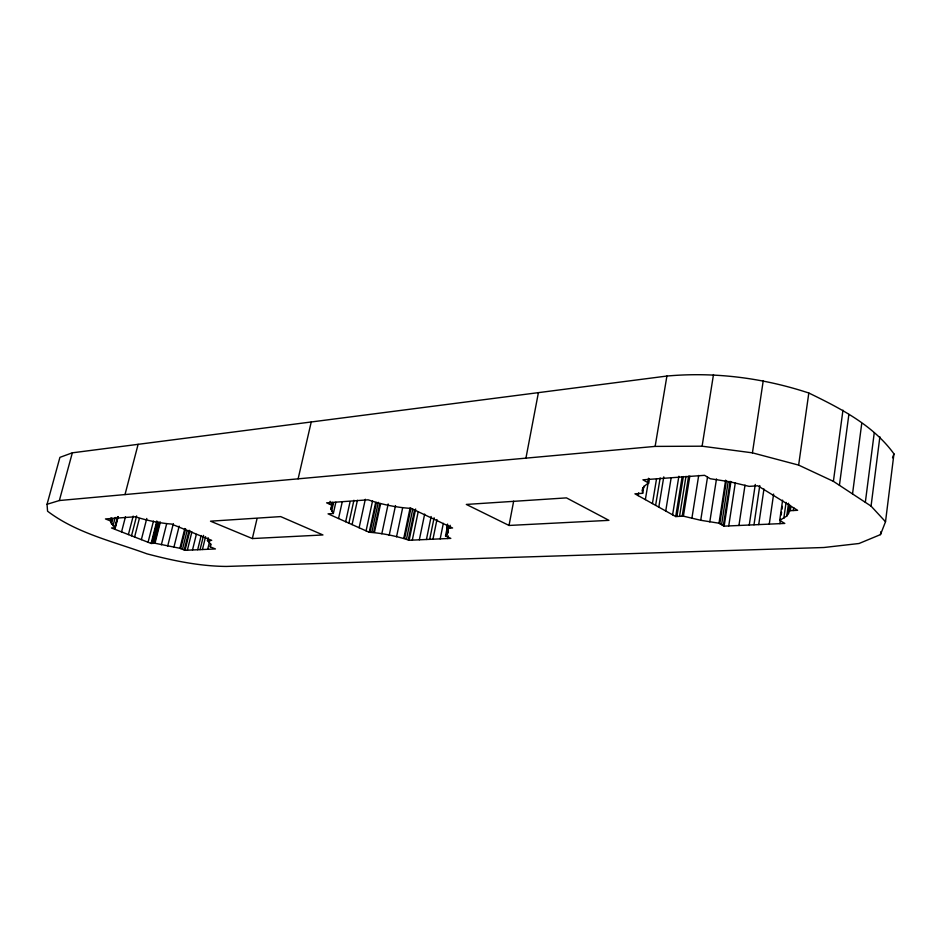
<?xml version="1.0" encoding="UTF-8"?>
<svg xmlns="http://www.w3.org/2000/svg" width="941" height="941" viewBox="0 0 941 941"><rect width="100%" height="100%" fill="white"/><g stroke="black" fill="none" stroke-linecap="round" stroke-linejoin="round"><path stroke-width="1.41" d="M118.237 516.574L115.331 527.713L110.815 522.514L111.732 518.291M880.482 534.606L885.516 521.761L893.95 453.856C873.095 425.026 840.125 408.218 808.813 393.009C763.139 377.941 714.866 371.73 666.91 376.047L72.339 452.821L59.918 457.361L47.05 504.282L47.568 511.21C76.48 533.182 113.285 541.475 146.937 553.826C172.944 560.66 199.468 566.223 226.463 566.435L823.893 547.509L859.051 543.498L880.482 534.606L880.835 531.724M447.54 525.972L445.528 535.935L450.81 538.393L409.123 540.263C396.455 536.052 382.528 533.218 369.225 532.265L328.056 513.845L333.349 513.492L330.891 509.116L333.02 502.659M865.332 502.341L874.26 432.731M885.516 521.761L871.06 506.105L879.882 436.777M852.522 493.919L861.709 423.673M839.431 485.309L848.876 414.44M871.06 506.105L833.397 481.345L842.96 410.17M643.867 486.144L642.656 493.319L634.928 493.825L675.709 516.55L683.389 516.162L700.727 520.279L719.006 523.208L724.147 526.148L784.794 523.431L779.713 520.385L786.723 516.103L788.558 503.223M786.723 516.103L788.464 513.551L789.687 504.917M790.299 510.681L790.91 506.34M833.397 481.345L798.638 465.101L808.813 393.009M793.275 510.528L793.686 507.622M779.713 520.385L782.618 500.118M779.913 523.643L780.524 519.326M781.148 515.009L781.559 512.127M781.971 509.257L782.383 506.376M783.794 518.397L786.076 502.388M769.268 524.125L773.62 494.06M758.728 524.596L763.951 488.991M749.259 525.019L755.282 484.439M753.988 524.807L759.775 485.58M738.944 525.478L745.013 485.121M798.638 465.101L752.435 452.844L763.257 380.599M728.746 525.937L735.286 482.921M719.006 523.208L725.629 480.157M719.806 523.667L726.428 480.639M721.582 524.678L728.169 481.698M723.347 525.69L730.134 481.322M724.147 526.148L730.922 481.792M709.796 521.902L716.489 478.91M700.727 520.279L707.479 477.334M47.05 504.282L59.354 500.53L655.136 446.399L702.104 446.199L713.49 374.565M691.882 518.362L698.704 475.417M679.543 516.362L685.977 476.346M682.178 516.221L688.612 476.158M683.389 516.162L689.812 476.064M672.603 514.821L678.873 476.252M675.709 516.55L682.166 476.628M676.897 516.491L683.354 476.534M665.734 510.998L671.133 477.993M655.618 505.352L660.159 477.922M658.794 507.128L663.781 476.864M647.784 482.58L648.502 478.275M645.35 499.624L648.443 481.169M642.656 493.319C641.197 488.791 644.938 484.956 648.678 483.086L649.396 478.793M655.136 446.399L666.91 376.047M652.419 503.576L656.512 478.981M638.21 495.648L638.692 492.79M642.327 490.461L642.809 487.579M788.464 513.551L788.946 510.751L797.615 510.304L757.846 485.803L749.095 486.368L730.204 481.839L710.255 478.734L704.574 475.323L642.938 479.816L648.678 483.086M509.022 525.454L466.324 504.435L566.47 497.883L608.921 520.349L509.022 525.454L513.657 501.188M525.937 458.138L538.405 392.644M445.528 535.935L448.116 532.547L446.716 528.301L447.575 524.066M447.634 528.254L448.21 525.419M446.352 536.323L446.928 533.476M447.304 534.359L448.457 528.642M447.469 538.546L448.045 535.711M449.645 528.148L450.221 525.313M432.954 539.193L436.965 519.538M440.176 538.875L443.329 523.361M426.438 539.487L431.154 516.515M429.696 539.346L434.107 517.762M419.345 539.805L424.662 514.068M403.854 537.876L410.111 507.952M404.677 538.24L410.935 508.34M406.488 539.064L412.734 509.199M408.3 539.887L414.522 510.046M409.123 540.263L415.64 509.01M412.299 540.122L418.216 511.657M396.549 536.77L402.548 508.316M389.174 535.405L395.502 505.564M381.811 533.818L388.174 503.964M366.084 530.865L372.53 501.059M369.225 532.265L375.647 502.518M370.06 532.23L376.471 502.459M371.871 532.135L378.294 502.329M373.706 532.041L379.811 503.623M374.53 531.994L380.635 503.564M359.121 527.748L365.32 499.259M348.888 523.161L353.922 500.259M352.099 524.596L357.415 500.306M345.665 521.726L350.087 501.647M331.632 511.234L333.537 502.717M333.349 513.492L335.866 502.188M338.537 518.526L342.265 501.718M329.515 504.153L330.138 501.341M331.491 505.046L332.114 502.247M330.891 509.116L332.161 503.411M298.121 478.84L311.236 421.98M252.341 538.558L322.951 534.959L280.665 516.597L210.502 521.185L252.341 538.558L257.046 518.62M115.331 527.713L111.497 527.972L151.113 543.451L154.994 543.251L179.907 548.285L185.024 550.309L215.43 548.944L210.278 546.874L210.561 544.086L207.455 540.569L208.149 537.723M207.702 549.285L209.737 540.946M210.278 546.874L210.96 544.074M197.681 549.744L201.174 535.511M200.057 549.626L203.55 535.382M202.433 549.52L205.573 536.676M184.224 549.991L189.117 530.242M185.024 550.309L189.917 530.571M187.353 550.203L191.893 531.841M192.505 549.967L196.34 534.37M173.873 547.333L179.166 526.16M179.907 548.285L184.824 528.501M180.707 548.603L185.624 528.83M182.472 549.297L187.024 530.947M167.663 546.168L173.332 523.596M154.994 543.251L160.358 522.09M161.346 544.804L166.686 523.643M148.078 542.263L153.454 521.138M151.113 543.451L156.829 520.949M151.724 543.428L157.076 522.314M153.054 543.357L158.417 522.22M154.395 543.286L159.747 522.137M141.362 539.64L146.784 518.444M128.399 534.582L133.175 516.103M131.505 535.794L136.621 515.927M134.598 536.993L139.339 518.573M121.554 531.9L125.494 516.691M110.815 522.514L111.92 518.291M111.508 524.102L112.979 518.491M113.014 525.843L115.214 517.456M115.096 526.36L117.637 516.621M114.649 529.195L117.907 516.727M125.012 494.566L138.115 444.328M110.121 520.773L110.862 517.95M59.354 500.53L72.339 452.821M892.527 457.808L893.95 453.856M207.455 540.569L211.69 540.346L171.485 524.055C159.417 523.114 146.867 520.444 135.269 516.762L105.451 518.938L110.991 521.114M446.716 528.301L452.586 527.995L411.229 508.411C396.867 507.552 381.74 504.47 368.107 499.812L326.621 502.835L332.396 505.458M702.104 446.199L752.435 452.844"/></g></svg>
